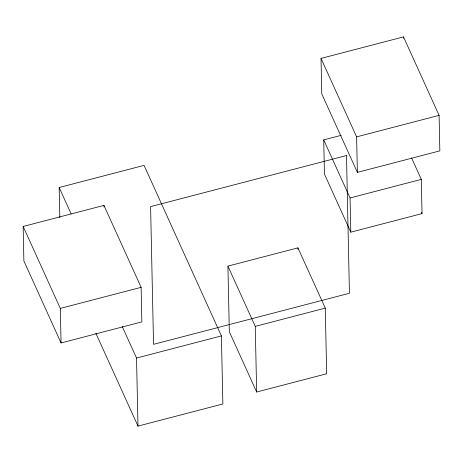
<?xml version="1.0" encoding="UTF-8"?>
<svg xmlns="http://www.w3.org/2000/svg" width="463" height="463" viewBox="0 0 463 463"><rect width="100%" height="100%" fill="white"/><g stroke="black" fill="none" stroke-linecap="round" stroke-linejoin="round"><path stroke-width="0.69" d="M321.021 58.402L403.493 36.895L439.092 115.368L439.85 150.869L357.378 172.375L321.779 93.908L321.021 58.402L356.614 136.874L357.378 172.375M59.814 217.604L59.171 187.515L144.051 165.378L221.407 335.912L222.865 403.973L137.986 426.105L95.87 333.267M411.532 157.848L421.301 179.384L422.03 213.599L350.798 232.171L324.453 174.1L323.724 139.884L341.179 135.335M356.614 136.874L439.092 115.368M23.15 226.459L103.944 205.393L141.117 287.338L141.857 321.889L61.064 342.956L23.891 261.01L23.15 226.459L60.323 308.404L61.064 342.956M350.798 232.171L350.063 197.956L421.301 179.384M60.323 308.404L141.117 287.338M227.923 266.121L297.935 247.861L325.269 308.121L326.675 373.763L256.664 392.022L229.33 331.757L227.923 266.121L255.258 326.38L256.664 392.022M255.258 326.38L325.269 308.121M137.986 426.105L136.527 358.044L221.407 335.912M421.44 212.291L422.03 213.599M323.724 139.884L350.063 197.956M59.171 187.515L71.117 213.848M122.191 326.438L136.527 358.044M403.493 36.895L403.522 38.313M297.935 247.861L297.969 249.302M103.944 205.393L103.978 206.834M346.492 155.539L150.591 206.62L153.542 344.339L349.438 293.253L346.492 155.539"/></g></svg>
